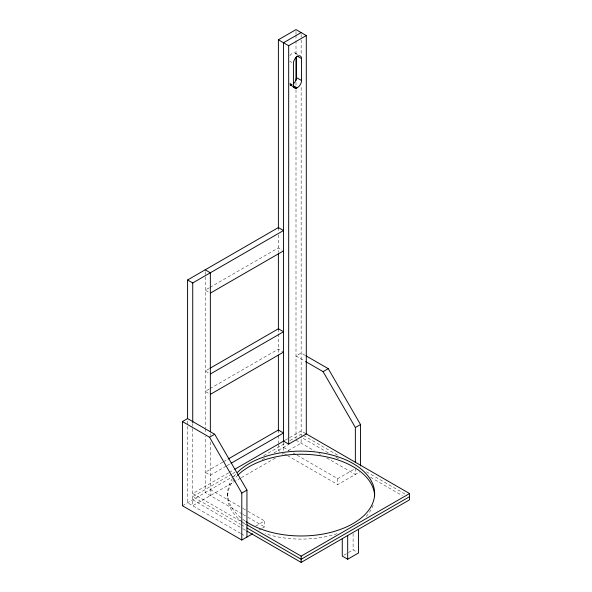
<?xml version="1.0" encoding="UTF-8"?>
<svg xmlns="http://www.w3.org/2000/svg" width="592" height="592" viewBox="0 0 592 592"><rect width="100%" height="100%" fill="white"/><g stroke="black" fill="none" stroke-linecap="round" stroke-linejoin="round"><path stroke-width="0.44" stroke-dasharray="2.96 2.22" d="M209.176 287.853L205.202 290.147L209.612 292.7M209.975 287.394L278.381 247.9L282.058 250.024M209.176 368.742L205.202 371.036L209.612 373.582M209.176 389.085L205.202 391.379L209.612 393.924M209.975 388.626L278.381 349.125L282.798 351.678M222.703 462.16L205.202 472.268L210.352 475.235L226.262 466.052M223.495 461.701L228.268 458.948M227.054 465.593L230.236 463.758M228.608 472.838L192.733 493.55L240.567 521.16M229.407 472.379L234.188 469.611M285.137 440.204L301.15 430.954L306.301 433.929M231.798 474.125L192.733 496.681L240.567 524.29M232.589 473.667L234.987 472.283M263.684 455.714L285.203 443.29M289.991 440.529L301.15 434.084L302.741 435.002M182.432 505.753L236.223 474.695M262.086 459.762L266.074 457.461M274.044 452.865L288.393 444.577M240.581 478.129L192.733 505.753L192.733 427.172M241.373 477.67L275.576 457.927M281.94 454.249L283.531 453.331M288.334 450.556L301.15 443.156L301.15 438.798M255.751 526.014L264.557 520.93L264.557 526.88L262.16 528.264M297.088 455.211L337.743 478.684L354.556 468.975M258.956 530.114L261.353 528.73M287.52 455.633L337.743 484.626L359.773 471.905M343.819 555.2L347.689 552.965M348.459 552.521L353.106 549.835L356.983 552.07M292.344 84.604L289.865 85.063L292.411 86.587M295.216 53.021L298.161 54.723M289.747 61.198L291.952 62.471M289.747 83.109L291.952 84.382M289.784 83.701L291.989 84.974M289.888 84.242L292.093 85.514M290.058 84.723L292.263 85.995M290.295 85.137L292.515 86.425M305.139 355.326L301.15 353.024L296 355.999L304.769 361.061M303.541 435.468L338.617 455.714M366.515 471.824L405.579 494.379M328.257 452.865L301.15 437.214L301.15 86.18M335.975 457.32L340.215 459.762M370.503 477.256L402.39 495.667M296 440.189L314.204 450.697M318.955 453.435L320.531 454.353M326.658 457.89L355.355 474.458L355.355 466.17M283.531 447.382L289.111 450.608M293.099 452.91L296.289 454.752M279.853 451.208L278.381 450.357L278.381 443.882M284.33 453.79L286.72 455.174M210.352 489.636L242.239 508.047M243.038 508.506L247.019 510.807M247.819 511.266L264.557 520.93M242.239 513.989L205.202 492.611L205.202 436.215M243.038 514.455L247.019 516.749M247.819 517.216L264.557 526.88M241.358 521.619L245.347 523.92M241.358 524.749L245.347 527.05M192.733 499.803L242.158 528.345M242.957 528.804L246.945 531.105M240.611 533.392L187.583 502.778L187.583 420.424M241.358 533.829L245.362 536.137M353.106 533.518L353.106 549.835M337.743 478.684L337.743 484.626M301.15 34.425L301.15 39.042M301.15 39.967L301.15 54.76M296 31.45L296 34.225M296 35.15L296 39.775M296 40.7L296 55.493M296 82.31L296 86.01M296 89.71L296 438.354M283.531 442.231L283.531 451.629M278.381 227.557L278.381 231.25M278.381 234.891L278.381 252.466M278.381 328.782L278.381 333.407M278.381 333.844L278.381 353.261M278.381 430.014L278.381 434.639M278.381 435.564L278.381 442.964M227.668 493.55L227.668 496.681M210.352 433.64L210.352 435.49M210.352 441.958L210.352 495.585M205.202 271.654L205.202 427.89M205.202 428.815L205.202 432.515M192.733 423.472L192.733 426.247M289.865 55.707A5.75 3.323 -60 0 1 294.143 52.755A5.75 3.323 -60 0 1 296.407 55.655M245.132 521.004A73.482 42.424 0 0 1 241.418 518.252M240.722 517.682A73.482 42.424 0 0 1 233.263 477.315M233.803 476.575A73.482 42.424 0 0 1 236.193 473.711M373.138 505.176A73.482 42.424 0 0 1 365.456 517.201M337.063 533.688A73.482 42.424 0 0 1 265.238 533.688M245.917 524.66A73.482 42.424 0 0 1 242.853 522.499M242.128 521.944A73.482 42.424 0 0 1 236.844 476.153"/><path stroke-width="0.89" d="M278.381 228.416L278.381 39.775L296 29.6L306.301 35.55L306.301 433.929L288.681 444.096L283.531 441.129M301.15 32.575L283.531 42.742L283.531 441.314M278.381 39.775L288.681 45.717L306.301 35.55M187.583 279.979L278.381 227.557L283.531 230.525L192.733 282.946L187.583 279.979L187.583 418.648M210.352 293.121L283.531 250.867M209.975 368.283L278.381 328.782L283.531 331.757L210.352 374.011M210.352 394.353L283.531 352.099M252.547 533.814L241.795 540.022L182.432 505.753L182.432 421.563L187.583 418.588L214.689 434.239L246.945 490.102L246.945 537.048M182.432 421.563L209.538 437.214L214.689 434.239M305.568 361.52L323.106 371.643L328.257 368.675L360.506 424.538L360.506 465.963M228.268 458.948L278.381 430.014L283.531 432.989L231.035 463.299M234.987 469.153L284.412 440.618M241.795 540.022L241.795 493.077L246.945 490.102M355.355 462.493L355.355 427.513L360.506 424.538M246.945 524.845L301.15 556.14L409.568 493.55L409.568 499.803L301.15 562.4L246.945 531.105M409.568 496.681L301.15 559.27L246.945 527.975M342.265 538.868L342.265 556.095L347.689 559.225L358.53 552.965L358.53 529.396M296.962 87.845L297.532 87.549A5.75 3.323 -60 0 0 301.557 80.534L301.557 58.63A5.75 3.323 -60 0 0 297.487 56.277A5.75 3.323 -60 0 0 293.425 63.322L293.425 85.233C293.144 87.165 295.156 88.889 296.962 87.845L293.284 85.722M297.14 56.077L301.557 58.63M296.407 56.566L296.407 77.559L301.557 80.534M293.499 86.328L296.437 88.023M292.996 86.417L295.933 88.119M293.247 86.846L295.46 88.119M293.144 87.017L294.616 87.86M205.202 269.804L210.352 272.779L210.352 431.79M305.931 355.785L328.257 368.675M305.931 433.714L409.568 493.55M323.106 371.643L355.355 427.513M209.538 437.214L241.795 493.077M347.689 535.656L347.689 559.225M301.15 556.14L301.15 562.4M296 57.343L296 80.46M288.681 45.717L288.681 444.096M278.381 253.391L278.381 329.219M278.381 355.111L278.381 430.939M192.733 282.946L192.733 422.547M296.407 77.559A5.75 3.323 -60 0 1 293.521 83.724M237.518 472.335A73.482 42.424 0 0 1 344.596 459.333A73.482 42.424 0 0 1 355.333 522.203A73.482 42.424 0 0 1 245.917 521.53M237.518 475.465A73.482 42.424 0 0 1 319.458 455.588A73.482 42.424 0 0 1 374.618 495.83"/></g></svg>
